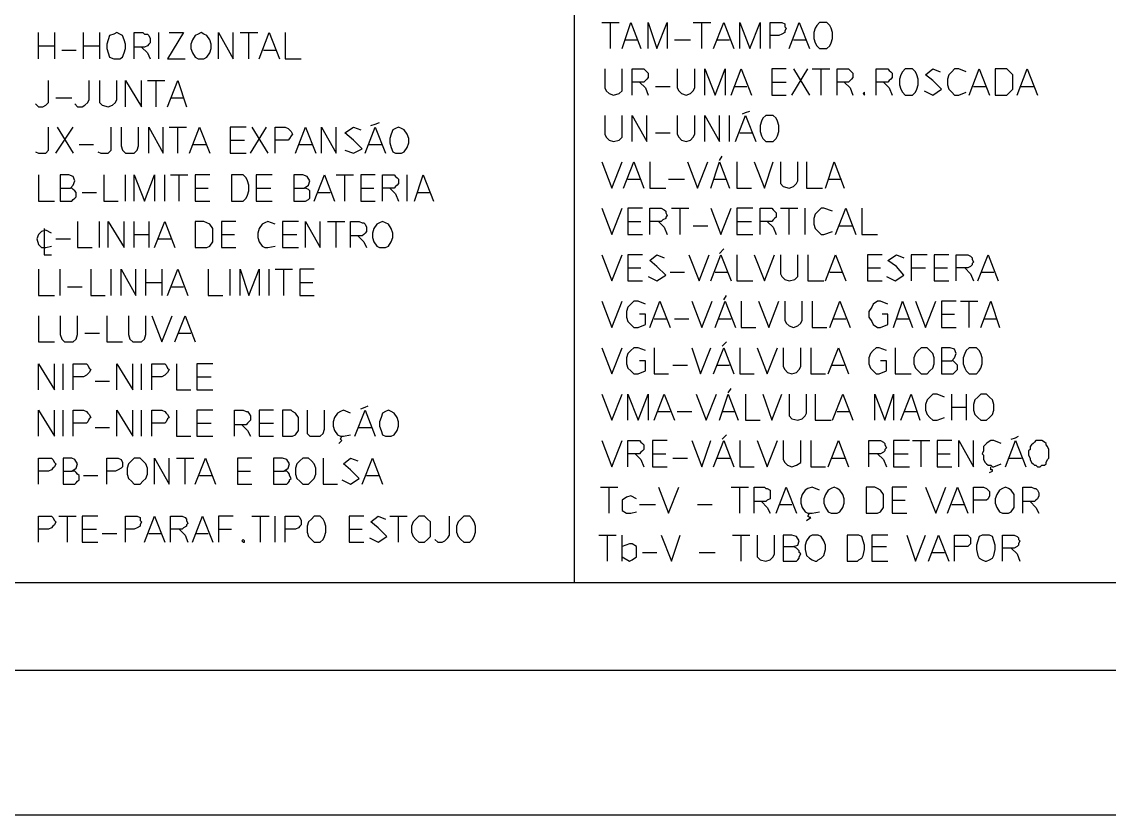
# Paper-space layout 'FOLHA 2' of a CAD drawing. Extents: x 518 to 1126, y -1 to 420.
# Drawn here: x 582.5 to 657.4, y -1.3 to 53.3 of the extents above; entities that cross this region are included whole.
import ezdxf

# ---------------------------------------------------------------- set-up
doc = ezdxf.new("R2010")
doc.units = 0
doc.header["$MEASUREMENT"] = 0
doc.layers.add('GT_1', color=7, linetype='Continuous')

psp = doc.layouts.new('FOLHA 2')

# ---------------------------------------------------------------- linework, layer by layer
at = {"linetype": 'Continuous'}
psp.add_line((1110.44, -1.311), (519.72, -1.311), dxfattribs=at)
at = {"layer": 'GT_1', "flags": 128}
for points in [[(542.59, 8.689), (1101.39, 8.689), (1101.39, 408.489)], [(620.59, 99.689), (620.59, 14.689)], [(622.49, 53.289), (623.69, 53.289)], [(623.09, 51.489), (623.09, 53.289)], [(623.89, 51.489), (624.49, 53.289), (625.19, 51.489)], [(625.69, 51.489), (625.69, 53.289), (626.29, 51.489), (626.99, 53.289), (626.99, 51.489)], [(628.79, 53.289), (629.99, 53.289)], [(629.39, 51.489), (629.39, 53.289)], [(630.19, 51.489), (630.89, 53.289), (631.59, 51.489)], [(631.99, 51.489), (631.99, 53.289), (632.69, 51.489), (633.39, 53.289), (633.39, 51.489)], [(634.09, 51.489), (634.09, 53.289), (634.69, 53.289), (634.79, 53.289), (634.89, 53.289), (635.09, 53.189), (635.09, 52.989), (635.19, 52.889), (635.09, 52.689), (635.09, 52.589), (634.89, 52.489), (634.69, 52.389), (634.09, 52.389)], [(635.39, 51.489), (636.09, 53.289), (636.79, 51.489)], [(637.89, 51.489), (637.99, 51.489), (638.19, 51.689), (638.29, 51.889), (638.39, 52.189), (638.39, 52.589), (638.29, 52.889), (638.19, 53.089), (637.99, 53.289), (637.79, 53.289), (637.49, 53.289), (637.29, 53.089), (637.19, 52.889), (637.09, 52.589), (637.09, 52.189), (637.19, 51.889), (637.29, 51.689), (637.49, 51.489), (637.79, 51.489), (637.89, 51.489)], [(583.69, 50.789), (583.69, 52.589)], [(584.79, 52.589), (584.79, 50.789)], [(586.79, 50.789), (586.79, 52.589)], [(587.89, 52.589), (587.89, 50.789)], [(589.19, 50.789), (589.29, 50.789), (589.49, 50.889), (589.59, 51.189), (589.69, 51.489), (589.69, 51.789), (589.59, 52.089), (589.49, 52.389), (589.29, 52.489), (589.09, 52.589), (588.89, 52.489), (588.59, 52.389), (588.49, 52.089), (588.39, 51.789), (588.39, 51.489), (588.49, 51.189), (588.59, 50.889), (588.89, 50.789), (589.09, 50.789), (589.19, 50.789)], [(590.29, 50.789), (590.29, 52.589), (590.89, 52.589), (590.99, 52.489), (591.19, 52.489), (591.29, 52.389), (591.39, 52.189), (591.39, 52.089), (591.39, 51.889), (591.29, 51.789), (591.19, 51.689), (590.99, 51.589), (590.89, 51.589), (590.29, 51.589)], [(591.99, 50.789), (591.99, 52.589)], [(592.69, 52.589), (593.69, 52.589), (592.59, 50.789), (593.79, 50.789)], [(594.99, 50.789), (595.09, 50.789), (595.29, 50.889), (595.49, 51.189), (595.59, 51.489), (595.59, 51.789), (595.49, 52.089), (595.29, 52.389), (595.09, 52.489), (594.89, 52.589), (594.69, 52.489), (594.49, 52.389), (594.29, 52.089), (594.19, 51.789), (594.19, 51.489), (594.29, 51.189), (594.49, 50.889), (594.69, 50.789), (594.89, 50.789), (594.99, 50.789)], [(596.09, 50.789), (596.09, 52.589), (597.09, 50.789), (597.09, 52.589)], [(597.59, 52.589), (598.79, 52.589)], [(598.19, 50.789), (598.19, 52.589)], [(598.89, 50.789), (599.59, 52.589), (600.29, 50.789)], [(600.69, 52.589), (600.69, 50.789), (601.79, 50.789)], [(583.69, 51.689), (584.79, 51.689)], [(586.79, 51.689), (587.89, 51.689)], [(624.09, 52.089), (624.99, 52.089)], [(627.49, 52.089), (628.59, 52.089)], [(630.39, 52.089), (631.29, 52.089)], [(635.69, 52.089), (636.59, 52.089)], [(585.29, 51.389), (586.29, 51.389)], [(590.79, 51.589), (591.19, 51.189), (591.39, 50.789)], [(599.19, 51.389), (600.09, 51.389)], [(622.69, 50.089), (622.69, 48.789), (622.79, 48.589), (622.99, 48.389), (623.29, 48.289), (623.69, 48.389), (623.89, 48.589), (623.89, 48.789), (623.89, 50.089)], [(624.59, 48.289), (624.59, 50.089), (625.19, 50.089), (625.29, 50.089), (625.39, 50.089), (625.49, 49.989), (625.59, 49.889), (625.69, 49.789), (625.69, 49.589), (625.69, 49.489), (625.59, 49.389), (625.49, 49.289), (625.39, 49.189), (625.19, 49.189), (624.59, 49.189)], [(627.69, 50.089), (627.69, 48.789), (627.79, 48.589), (627.99, 48.389), (628.29, 48.289), (628.59, 48.389), (628.79, 48.589), (628.89, 48.789), (628.89, 50.089)], [(629.59, 48.289), (629.59, 50.089), (630.29, 48.289), (630.99, 50.089), (630.99, 48.289)], [(631.39, 48.289), (632.09, 50.089), (632.79, 48.289)], [(635.19, 50.089), (634.19, 50.089), (634.19, 48.289), (635.19, 48.289)], [(635.59, 48.289), (636.69, 50.089)], [(635.69, 50.089), (636.79, 48.289)], [(636.99, 50.089), (638.19, 50.089)], [(637.59, 48.289), (637.59, 50.089)], [(638.69, 48.289), (638.69, 50.089), (639.29, 50.089), (639.49, 50.089), (639.59, 49.989), (639.69, 49.889), (639.79, 49.789), (639.79, 49.589), (639.79, 49.489), (639.69, 49.389), (639.59, 49.289), (639.49, 49.189), (639.29, 49.189), (638.69, 49.189)], [(641.39, 48.289), (641.39, 50.089), (641.99, 50.089), (642.09, 50.089), (642.19, 50.089), (642.29, 49.989), (642.39, 49.889), (642.49, 49.789), (642.49, 49.589), (642.49, 49.489), (642.39, 49.389), (642.29, 49.289), (642.19, 49.189), (641.99, 49.189), (641.39, 49.189)], [(643.69, 48.289), (643.89, 48.289), (644.09, 48.489), (644.19, 48.689), (644.29, 48.989), (644.29, 49.389), (644.19, 49.689), (644.09, 49.889), (643.89, 50.089), (643.59, 50.089), (643.39, 50.089), (643.19, 49.889), (643.09, 49.689), (642.99, 49.389), (642.99, 48.989), (643.09, 48.689), (643.19, 48.489), (643.39, 48.289), (643.59, 48.289), (643.69, 48.289)], [(644.69, 48.589), (645.29, 48.289), (645.89, 48.689), (645.29, 49.289), (644.79, 49.689), (645.29, 50.089), (645.79, 49.889)], [(647.59, 49.889), (647.09, 50.089), (646.79, 50.089), (646.59, 49.889), (646.39, 49.689), (646.29, 49.389), (646.29, 48.989), (646.39, 48.689), (646.59, 48.489), (646.79, 48.289), (647.09, 48.289), (647.59, 48.489)], [(647.79, 48.289), (648.49, 50.089), (649.19, 48.289)], [(650.29, 48.289), (650.39, 48.289), (650.59, 48.489), (650.79, 48.689), (650.79, 48.989), (650.79, 49.389), (650.79, 49.689), (650.59, 49.889), (650.39, 50.089), (650.19, 50.089), (649.59, 50.089), (649.59, 48.289), (650.19, 48.289), (650.29, 48.289)], [(651.09, 48.289), (651.79, 50.089), (652.49, 48.289)], [(583.49, 47.689), (583.69, 47.489), (583.99, 47.489), (584.19, 47.589), (584.39, 47.789), (584.39, 47.989), (584.39, 49.289)], [(586.19, 47.689), (586.39, 47.489), (586.69, 47.489), (586.89, 47.589), (587.09, 47.789), (587.19, 47.989), (587.19, 49.289)], [(587.89, 49.289), (587.89, 47.989), (587.89, 47.789), (588.09, 47.589), (588.49, 47.489), (588.79, 47.589), (588.99, 47.789), (589.09, 47.989), (589.09, 49.289)], [(589.69, 47.489), (589.69, 49.289), (590.79, 47.489), (590.79, 49.289)], [(591.19, 49.289), (592.39, 49.289)], [(591.79, 47.489), (591.79, 49.289)], [(592.59, 47.489), (593.29, 49.289), (593.89, 47.489)], [(625.09, 49.189), (625.49, 48.789), (625.69, 48.289)], [(626.19, 48.889), (627.19, 48.889)], [(631.59, 48.889), (632.49, 48.889)], [(634.19, 49.189), (635.19, 49.189)], [(639.19, 49.189), (639.59, 48.789), (639.79, 48.289)], [(641.89, 49.189), (642.29, 48.789), (642.49, 48.289)], [(648.09, 48.889), (648.99, 48.889)], [(651.29, 48.889), (652.29, 48.889)], [(584.89, 48.089), (585.99, 48.089)], [(592.79, 48.089), (593.69, 48.089)], [(640.59, 48.289), (640.59, 48.389), (640.59, 48.489), (640.49, 48.389), (640.59, 48.289)], [(632.19, 46.989), (632.39, 47.089), (632.69, 47.189)], [(622.69, 46.889), (622.69, 45.589), (622.79, 45.389), (622.99, 45.189), (623.29, 45.089), (623.69, 45.189), (623.89, 45.389), (623.89, 45.589), (623.89, 46.889)], [(624.59, 45.089), (624.59, 46.889), (625.59, 45.089), (625.59, 46.889)], [(627.69, 46.889), (627.69, 45.589), (627.79, 45.389), (627.99, 45.189), (628.29, 45.089), (628.59, 45.189), (628.79, 45.389), (628.89, 45.589), (628.89, 46.889)], [(629.59, 45.089), (629.59, 46.889), (630.59, 45.089), (630.59, 46.889)], [(631.29, 45.089), (631.29, 46.889)], [(631.69, 45.089), (632.39, 46.889), (633.09, 45.089)], [(634.09, 45.089), (634.29, 45.089), (634.49, 45.289), (634.59, 45.489), (634.69, 45.789), (634.69, 46.189), (634.59, 46.489), (634.49, 46.689), (634.29, 46.889), (633.99, 46.889), (633.79, 46.889), (633.59, 46.689), (633.49, 46.489), (633.39, 46.189), (633.39, 45.789), (633.49, 45.489), (633.59, 45.289), (633.79, 45.089), (633.99, 45.089), (634.09, 45.089)], [(583.49, 44.389), (583.69, 44.289), (583.99, 44.289), (584.19, 44.289), (584.39, 44.489), (584.39, 44.789), (584.39, 46.089)], [(584.89, 44.289), (586.09, 46.089)], [(584.99, 46.089), (586.09, 44.289)], [(587.79, 44.389), (587.99, 44.289), (588.19, 44.289), (588.49, 44.289), (588.69, 44.489), (588.69, 44.789), (588.69, 46.089)], [(589.39, 46.089), (589.39, 44.789), (589.49, 44.489), (589.69, 44.289), (589.99, 44.289), (590.29, 44.289), (590.49, 44.489), (590.59, 44.789), (590.59, 46.089)], [(591.29, 44.289), (591.29, 46.089), (592.29, 44.289), (592.29, 46.089)], [(592.69, 46.089), (593.89, 46.089)], [(593.29, 44.289), (593.29, 46.089)], [(594.09, 44.289), (594.79, 46.089), (595.49, 44.289)], [(597.99, 46.089), (596.89, 46.089), (596.89, 44.289), (597.99, 44.289)], [(598.29, 44.289), (599.39, 46.089)], [(598.39, 46.089), (599.49, 44.289)], [(599.99, 44.289), (599.99, 46.089), (600.69, 46.089), (600.89, 45.989), (600.99, 45.889), (601.09, 45.789), (601.19, 45.589), (601.09, 45.489), (600.99, 45.289), (600.89, 45.189), (600.69, 45.189), (599.99, 45.189)], [(601.39, 44.289), (602.09, 46.089), (602.79, 44.289)], [(603.19, 44.289), (603.19, 46.089), (604.19, 44.289), (604.19, 46.089)], [(604.79, 44.489), (605.39, 44.289), (605.99, 44.589), (605.39, 45.189), (604.79, 45.689), (605.39, 46.089), (605.89, 45.889)], [(606.19, 44.289), (606.89, 46.089), (607.59, 44.289)], [(606.59, 46.189), (606.89, 46.289), (607.19, 46.389)], [(608.59, 44.289), (608.69, 44.289), (608.89, 44.389), (609.09, 44.689), (609.19, 44.989), (609.19, 45.289), (609.09, 45.589), (608.89, 45.889), (608.69, 45.989), (608.49, 46.089), (608.29, 45.989), (608.09, 45.889), (607.99, 45.589), (607.89, 45.289), (607.89, 44.989), (607.99, 44.689), (608.09, 44.389), (608.29, 44.289), (608.49, 44.289), (608.59, 44.289)], [(626.19, 45.689), (627.19, 45.689)], [(631.99, 45.689), (632.89, 45.689)], [(596.89, 45.189), (597.89, 45.189)], [(586.49, 44.889), (587.49, 44.889)], [(594.29, 44.889), (595.29, 44.889)], [(601.59, 44.889), (602.59, 44.889)], [(606.39, 44.889), (607.39, 44.889)], [(622.49, 43.689), (623.19, 41.889), (623.89, 43.689)], [(623.99, 41.889), (624.69, 43.689), (625.39, 41.889)], [(625.79, 43.689), (625.79, 41.889), (626.89, 41.889)], [(628.39, 43.689), (629.09, 41.889), (629.79, 43.689)], [(629.99, 41.889), (630.59, 43.689), (631.29, 41.889)], [(630.59, 43.789), (630.79, 44.089)], [(631.79, 43.689), (631.79, 41.889), (632.79, 41.889)], [(632.99, 43.689), (633.69, 41.889), (634.29, 43.689)], [(634.79, 43.689), (634.79, 42.389), (634.79, 42.189), (634.99, 41.989), (635.39, 41.889), (635.69, 41.989), (635.89, 42.189), (635.99, 42.389), (635.99, 43.689)], [(636.59, 43.689), (636.59, 41.889), (637.69, 41.889)], [(637.89, 41.889), (638.49, 43.689), (639.19, 41.889)], [(583.69, 42.789), (583.69, 40.989), (584.79, 40.989)], [(585.19, 41.889), (585.89, 41.889), (586.09, 42.089), (586.19, 42.389), (586.09, 42.689), (585.79, 42.789), (585.19, 42.789), (585.19, 40.989), (585.89, 40.989), (585.99, 40.989), (586.09, 41.089), (586.19, 41.189), (586.29, 41.289), (586.29, 41.389), (586.29, 41.589), (586.19, 41.689), (586.09, 41.789), (585.99, 41.889), (585.89, 41.889)], [(588.19, 42.789), (588.19, 40.989), (589.19, 40.989)], [(589.69, 40.989), (589.69, 42.789)], [(590.29, 40.989), (590.29, 42.789), (590.99, 40.989), (591.69, 42.789), (591.69, 40.989)], [(592.39, 40.989), (592.39, 42.789)], [(592.79, 42.789), (593.99, 42.789)], [(593.39, 40.989), (593.39, 42.789)], [(595.49, 42.789), (594.49, 42.789), (594.49, 40.989), (595.49, 40.989)], [(597.69, 40.989), (597.79, 40.989), (597.99, 41.189), (598.09, 41.389), (598.19, 41.689), (598.19, 42.089), (598.09, 42.389), (597.99, 42.589), (597.79, 42.789), (597.59, 42.789), (596.99, 42.789), (596.99, 40.989), (597.59, 40.989), (597.69, 40.989)], [(599.79, 42.789), (598.69, 42.789), (598.69, 40.989), (599.79, 40.989)], [(601.29, 41.889), (601.99, 41.889), (602.29, 42.089), (602.39, 42.389), (602.19, 42.689), (601.89, 42.789), (601.29, 42.789), (601.29, 40.989), (601.99, 40.989), (602.09, 40.989), (602.29, 41.089), (602.39, 41.189), (602.39, 41.289), (602.39, 41.389), (602.39, 41.589), (602.39, 41.689), (602.29, 41.789), (602.09, 41.889), (601.99, 41.889)], [(602.69, 40.989), (603.39, 42.789), (604.09, 40.989)], [(604.19, 42.789), (605.39, 42.789)], [(604.79, 40.989), (604.79, 42.789)], [(606.89, 42.789), (605.89, 42.789), (605.89, 40.989), (606.89, 40.989)], [(607.39, 40.989), (607.39, 42.789), (607.99, 42.789), (608.09, 42.789), (608.19, 42.789), (608.29, 42.689), (608.39, 42.589), (608.49, 42.489), (608.49, 42.289), (608.49, 42.189), (608.39, 42.089), (608.29, 41.989), (608.19, 41.889), (607.99, 41.889), (607.39, 41.889)], [(609.09, 40.989), (609.09, 42.789)], [(609.59, 40.989), (610.19, 42.789), (610.89, 40.989)], [(624.29, 42.489), (625.19, 42.489)], [(627.09, 42.489), (628.19, 42.489)], [(630.19, 42.489), (631.09, 42.489)], [(638.09, 42.489), (638.99, 42.489)], [(586.69, 41.589), (587.69, 41.589)], [(594.49, 41.889), (595.39, 41.889)], [(598.69, 41.889), (599.69, 41.889)], [(602.89, 41.589), (603.79, 41.589)], [(605.89, 41.889), (606.79, 41.889)], [(607.89, 41.889), (608.29, 41.489), (608.49, 40.989)], [(609.79, 41.589), (610.69, 41.589)], [(622.49, 40.489), (623.19, 38.689), (623.89, 40.489)], [(625.29, 40.489), (624.29, 40.489), (624.29, 38.689), (625.29, 38.689)], [(625.79, 38.689), (625.79, 40.489), (626.49, 40.489), (626.59, 40.489), (626.79, 40.389), (626.89, 40.289), (626.89, 40.189), (626.99, 39.989), (626.89, 39.889), (626.89, 39.789), (626.69, 39.689), (626.59, 39.589), (626.49, 39.589), (625.79, 39.589)], [(627.29, 40.489), (628.49, 40.489)], [(627.89, 38.689), (627.89, 40.489)], [(629.99, 40.489), (630.69, 38.689), (631.39, 40.489)], [(632.89, 40.489), (631.79, 40.489), (631.79, 38.689), (632.89, 38.689)], [(633.39, 38.689), (633.39, 40.489), (633.99, 40.489), (634.19, 40.489), (634.29, 40.389), (634.39, 40.289), (634.49, 40.189), (634.49, 39.989), (634.49, 39.889), (634.39, 39.789), (634.29, 39.689), (634.19, 39.589), (633.99, 39.589), (633.39, 39.589)], [(634.79, 40.489), (635.99, 40.489)], [(635.39, 38.689), (635.39, 40.489)], [(636.49, 38.689), (636.49, 40.489)], [(638.39, 40.289), (637.79, 40.489), (637.59, 40.489), (637.39, 40.289), (637.19, 40.089), (637.09, 39.789), (637.09, 39.389), (637.19, 39.089), (637.39, 38.889), (637.59, 38.689), (637.79, 38.689), (638.39, 38.889)], [(638.59, 38.689), (639.29, 40.489), (639.99, 38.689)], [(640.39, 40.489), (640.39, 38.689), (641.49, 38.689)], [(584.59, 38.789), (584.19, 38.989), (583.89, 38.889), (583.69, 38.689), (583.59, 38.389), (583.69, 37.989), (583.89, 37.789), (584.19, 37.789), (584.59, 37.889)], [(584.09, 39.089), (584.09, 37.289), (584.59, 37.289)], [(586.39, 39.589), (586.39, 37.789), (587.39, 37.789)], [(587.89, 37.789), (587.89, 39.589)], [(588.49, 37.789), (588.49, 39.589), (589.59, 37.789), (589.59, 39.589)], [(590.29, 37.789), (590.29, 39.589)], [(591.29, 39.589), (591.29, 37.789)], [(591.69, 37.789), (592.39, 39.589), (593.09, 37.789)], [(595.19, 37.789), (595.29, 37.789), (595.49, 37.889), (595.69, 38.189), (595.69, 38.489), (595.69, 38.789), (595.69, 39.089), (595.49, 39.389), (595.29, 39.489), (595.09, 39.589), (594.49, 39.589), (594.49, 37.789), (595.09, 37.789), (595.19, 37.789)], [(597.29, 39.589), (596.29, 39.589), (596.29, 37.789), (597.29, 37.789)], [(599.99, 39.389), (599.49, 39.589), (599.29, 39.489), (599.09, 39.389), (598.89, 39.089), (598.79, 38.789), (598.79, 38.489), (598.89, 38.189), (599.09, 37.889), (599.29, 37.789), (599.49, 37.789), (599.99, 37.889)], [(601.59, 39.589), (600.49, 39.589), (600.49, 37.789), (601.59, 37.789)], [(602.09, 37.789), (602.09, 39.589), (603.09, 37.789), (603.09, 39.589)], [(603.59, 39.589), (604.79, 39.589)], [(604.19, 37.789), (604.19, 39.589)], [(605.19, 37.789), (605.19, 39.589), (605.79, 39.589), (605.99, 39.489), (606.09, 39.489), (606.19, 39.389), (606.29, 39.189), (606.29, 39.089), (606.29, 38.889), (606.19, 38.789), (606.09, 38.689), (605.99, 38.589), (605.79, 38.589), (605.19, 38.589)], [(607.49, 37.789), (607.59, 37.789), (607.79, 37.889), (607.99, 38.189), (608.09, 38.489), (608.09, 38.789), (607.99, 39.089), (607.79, 39.389), (607.59, 39.489), (607.39, 39.589), (607.19, 39.489), (606.99, 39.389), (606.79, 39.089), (606.69, 38.789), (606.69, 38.489), (606.79, 38.189), (606.99, 37.889), (607.19, 37.789), (607.39, 37.789), (607.49, 37.789)], [(624.29, 39.589), (625.19, 39.589)], [(626.39, 39.589), (626.79, 39.189), (626.99, 38.689)], [(628.79, 39.289), (629.79, 39.289)], [(631.79, 39.589), (632.79, 39.589)], [(633.89, 39.589), (634.29, 39.189), (634.49, 38.689)], [(638.79, 39.289), (639.79, 39.289)], [(584.89, 38.389), (585.89, 38.389)], [(590.29, 38.689), (591.29, 38.689)], [(591.89, 38.389), (592.89, 38.389)], [(596.29, 38.689), (597.19, 38.689)], [(600.49, 38.689), (601.49, 38.689)], [(605.69, 38.589), (606.09, 38.189), (606.29, 37.789)], [(630.59, 37.389), (630.89, 37.689)], [(622.49, 37.289), (623.19, 35.489), (623.89, 37.289)], [(625.29, 37.289), (624.29, 37.289), (624.29, 35.489), (625.29, 35.489)], [(625.69, 35.789), (626.29, 35.489), (626.89, 35.889), (626.29, 36.489), (625.79, 36.889), (626.29, 37.289), (626.79, 37.089)], [(628.49, 37.289), (629.19, 35.489), (629.89, 37.289)], [(629.99, 35.489), (630.69, 37.289), (631.39, 35.489)], [(631.79, 37.289), (631.79, 35.489), (632.89, 35.489)], [(632.99, 37.289), (633.69, 35.489), (634.39, 37.289)], [(634.79, 37.289), (634.79, 35.989), (634.89, 35.789), (635.09, 35.589), (635.39, 35.489), (635.79, 35.589), (635.99, 35.789), (635.99, 35.989), (635.99, 37.289)], [(636.69, 37.289), (636.69, 35.489), (637.79, 35.489)], [(637.89, 35.489), (638.59, 37.289), (639.29, 35.489)], [(641.79, 37.289), (640.79, 37.289), (640.79, 35.489), (641.79, 35.489)], [(642.09, 35.789), (642.69, 35.489), (643.29, 35.889), (642.79, 36.489), (642.19, 36.889), (642.79, 37.289), (643.29, 37.089)], [(644.89, 37.289), (643.79, 37.289), (643.79, 35.489)], [(646.39, 37.289), (645.39, 37.289), (645.39, 35.489), (646.39, 35.489)], [(646.89, 35.489), (646.89, 37.289), (647.59, 37.289), (647.69, 37.289), (647.89, 37.189), (647.99, 37.089), (647.99, 36.989), (648.09, 36.789), (647.99, 36.689), (647.99, 36.589), (647.89, 36.489), (647.69, 36.389), (647.59, 36.389), (646.89, 36.389)], [(648.39, 35.489), (649.09, 37.289), (649.79, 35.489)], [(583.69, 36.289), (583.69, 34.489), (584.79, 34.489)], [(585.19, 34.489), (585.19, 36.289)], [(587.29, 36.289), (587.29, 34.489), (588.29, 34.489)], [(588.69, 34.489), (588.69, 36.289)], [(589.39, 34.489), (589.39, 36.289), (590.39, 34.489), (590.39, 36.289)], [(591.09, 34.489), (591.09, 36.289)], [(592.19, 36.289), (592.19, 34.489)], [(592.59, 34.489), (593.29, 36.289), (593.99, 34.489)], [(595.39, 36.289), (595.39, 34.489), (596.39, 34.489)], [(596.89, 34.489), (596.89, 36.289)], [(597.59, 34.489), (597.59, 36.289), (598.19, 34.489), (598.89, 36.289), (598.89, 34.489)], [(599.59, 34.489), (599.59, 36.289)], [(599.99, 36.289), (601.19, 36.289)], [(600.59, 34.489), (600.59, 36.289)], [(602.69, 36.289), (601.69, 36.289), (601.69, 34.489), (602.69, 34.489)], [(624.29, 36.389), (625.19, 36.389)], [(627.19, 36.089), (628.19, 36.089)], [(630.29, 36.089), (631.19, 36.089)], [(638.19, 36.089), (639.09, 36.089)], [(640.79, 36.389), (641.69, 36.389)], [(643.79, 36.389), (644.79, 36.389)], [(645.39, 36.389), (646.29, 36.389)], [(647.49, 36.389), (647.89, 35.989), (648.09, 35.489)], [(648.59, 36.089), (649.49, 36.089)], [(591.09, 35.389), (592.19, 35.389)], [(601.69, 35.389), (602.59, 35.389)], [(585.69, 35.089), (586.69, 35.089)], [(592.79, 35.089), (593.69, 35.089)], [(630.89, 34.189), (631.09, 34.489)], [(622.49, 34.089), (623.19, 32.289), (623.89, 34.089)], [(625.49, 33.889), (624.99, 34.089), (624.69, 34.089), (624.49, 33.889), (624.29, 33.689), (624.19, 33.389), (624.19, 32.989), (624.29, 32.689), (624.49, 32.489), (624.69, 32.289), (624.99, 32.289), (625.49, 32.489), (625.49, 33.189), (625.09, 33.189)], [(625.79, 32.289), (626.49, 34.089), (627.19, 32.289)], [(628.69, 34.089), (629.39, 32.289), (630.09, 34.089)], [(630.29, 32.289), (630.99, 34.089), (631.69, 32.289)], [(632.09, 34.089), (632.09, 32.289), (633.09, 32.289)], [(633.29, 34.089), (633.99, 32.289), (634.69, 34.089)], [(635.09, 34.089), (635.09, 32.789), (635.19, 32.589), (635.39, 32.389), (635.69, 32.289), (635.99, 32.389), (636.19, 32.589), (636.29, 32.789), (636.29, 34.089)], [(636.99, 34.089), (636.99, 32.289), (637.99, 32.289)], [(638.19, 32.289), (638.89, 34.089), (639.59, 32.289)], [(642.19, 33.889), (641.69, 34.089), (641.49, 34.089), (641.19, 33.889), (641.09, 33.689), (640.89, 33.389), (640.89, 32.989), (641.09, 32.689), (641.19, 32.489), (641.49, 32.289), (641.69, 32.289), (642.19, 32.489), (642.19, 33.189), (641.79, 33.189)], [(642.59, 32.289), (643.19, 34.089), (643.89, 32.289)], [(644.09, 34.089), (644.79, 32.289), (645.49, 34.089)], [(646.89, 34.089), (645.89, 34.089), (645.89, 32.289), (646.89, 32.289)], [(647.19, 34.089), (648.39, 34.089)], [(647.79, 32.289), (647.79, 34.089)], [(648.59, 32.289), (649.29, 34.089), (649.89, 32.289)], [(583.69, 33.089), (583.69, 31.289), (584.79, 31.289)], [(585.19, 33.089), (585.19, 31.789), (585.29, 31.489), (585.49, 31.289), (585.79, 31.289), (586.09, 31.289), (586.29, 31.489), (586.39, 31.789), (586.39, 33.089)], [(588.39, 33.089), (588.39, 31.289), (589.49, 31.289)], [(589.89, 33.089), (589.89, 31.789), (589.99, 31.489), (590.19, 31.289), (590.49, 31.289), (590.79, 31.289), (590.99, 31.489), (591.09, 31.789), (591.09, 33.089)], [(591.49, 33.089), (592.19, 31.289), (592.89, 33.089)], [(593.09, 31.289), (593.79, 33.089), (594.49, 31.289)], [(645.89, 33.189), (646.79, 33.189)], [(626.09, 32.889), (626.99, 32.889)], [(627.49, 32.889), (628.49, 32.889)], [(630.49, 32.889), (631.39, 32.889)], [(638.39, 32.889), (639.29, 32.889)], [(642.79, 32.889), (643.69, 32.889)], [(648.79, 32.889), (649.69, 32.889)], [(586.89, 31.889), (587.89, 31.889)], [(593.29, 31.889), (594.19, 31.889)], [(622.49, 30.889), (623.19, 29.089), (623.89, 30.889)], [(625.49, 30.689), (624.99, 30.889), (624.69, 30.889), (624.49, 30.689), (624.29, 30.489), (624.19, 30.189), (624.19, 29.789), (624.29, 29.489), (624.49, 29.289), (624.69, 29.089), (624.99, 29.089), (625.49, 29.289), (625.49, 29.989), (625.09, 29.989)], [(626.09, 30.889), (626.09, 29.089), (627.09, 29.089)], [(628.69, 30.889), (629.29, 29.089), (629.99, 30.889)], [(630.19, 29.089), (630.89, 30.889), (631.59, 29.089)], [(630.79, 30.989), (631.09, 31.289)], [(631.99, 30.889), (631.99, 29.089), (632.99, 29.089)], [(633.19, 30.889), (633.89, 29.089), (634.59, 30.889)], [(634.99, 30.889), (634.99, 29.589), (635.09, 29.389), (635.29, 29.189), (635.59, 29.089), (635.89, 29.189), (636.09, 29.389), (636.19, 29.589), (636.19, 30.889)], [(636.89, 30.889), (636.89, 29.089), (637.89, 29.089)], [(638.09, 29.089), (638.79, 30.889), (639.49, 29.089)], [(642.09, 30.689), (641.59, 30.889), (641.39, 30.889), (641.19, 30.689), (640.99, 30.489), (640.89, 30.189), (640.89, 29.789), (640.99, 29.489), (641.19, 29.289), (641.39, 29.089), (641.59, 29.089), (642.09, 29.289), (642.09, 29.989), (641.69, 29.989)], [(642.69, 30.889), (642.69, 29.089), (643.79, 29.089)], [(644.79, 29.089), (644.89, 29.089), (645.09, 29.289), (645.29, 29.489), (645.39, 29.789), (645.39, 30.189), (645.29, 30.489), (645.09, 30.689), (644.89, 30.889), (644.69, 30.889), (644.49, 30.889), (644.29, 30.689), (644.09, 30.489), (643.99, 30.189), (643.99, 29.789), (644.09, 29.489), (644.29, 29.289), (644.49, 29.089), (644.69, 29.089), (644.79, 29.089)], [(645.89, 29.989), (646.59, 29.989), (646.79, 30.189), (646.89, 30.489), (646.79, 30.789), (646.49, 30.889), (645.89, 30.889), (645.89, 29.089), (646.59, 29.089), (646.69, 29.089), (646.79, 29.189), (646.89, 29.289), (646.99, 29.389), (646.99, 29.489), (646.99, 29.689), (646.89, 29.789), (646.79, 29.889), (646.69, 29.989), (646.59, 29.989)], [(648.09, 29.089), (648.29, 29.089), (648.49, 29.289), (648.59, 29.489), (648.69, 29.789), (648.69, 30.189), (648.59, 30.489), (648.49, 30.689), (648.29, 30.889), (647.99, 30.889), (647.79, 30.889), (647.59, 30.689), (647.49, 30.489), (647.39, 30.189), (647.39, 29.789), (647.49, 29.489), (647.59, 29.289), (647.79, 29.089), (647.99, 29.089), (648.09, 29.089)], [(583.69, 27.989), (583.69, 29.789), (584.79, 27.989), (584.79, 29.789)], [(585.39, 27.989), (585.39, 29.789)], [(586.09, 27.989), (586.09, 29.789), (586.79, 29.789), (586.99, 29.789), (587.09, 29.689), (587.19, 29.489), (587.29, 29.389), (587.19, 29.189), (587.09, 29.089), (586.99, 28.989), (586.79, 28.889), (586.09, 28.889)], [(589.09, 27.989), (589.09, 29.789), (590.19, 27.989), (590.19, 29.789)], [(590.79, 27.989), (590.79, 29.789)], [(591.49, 27.989), (591.49, 29.789), (592.19, 29.789), (592.39, 29.789), (592.49, 29.689), (592.59, 29.489), (592.69, 29.389), (592.59, 29.189), (592.49, 29.089), (592.39, 28.989), (592.19, 28.889), (591.49, 28.889)], [(593.19, 29.789), (593.19, 27.989), (594.19, 27.989)], [(595.69, 29.789), (594.59, 29.789), (594.59, 27.989), (595.69, 27.989)], [(627.39, 29.689), (628.39, 29.689)], [(630.39, 29.689), (631.29, 29.689)], [(638.29, 29.689), (639.19, 29.689)], [(587.59, 28.589), (588.59, 28.589)], [(594.59, 28.889), (595.59, 28.889)], [(631.19, 27.789), (631.39, 28.089)], [(622.49, 27.689), (623.19, 25.889), (623.89, 27.689)], [(624.29, 25.889), (624.29, 27.689), (624.99, 25.889), (625.69, 27.689), (625.69, 25.889)], [(626.09, 25.889), (626.79, 27.689), (627.49, 25.889)], [(628.99, 27.689), (629.69, 25.889), (630.39, 27.689)], [(630.59, 25.889), (631.19, 27.689), (631.89, 25.889)], [(632.39, 27.689), (632.39, 25.889), (633.39, 25.889)], [(633.59, 27.689), (634.19, 25.889), (634.89, 27.689)], [(635.39, 27.689), (635.39, 26.389), (635.39, 26.189), (635.59, 25.989), (635.99, 25.889), (636.29, 25.989), (636.49, 26.189), (636.59, 26.389), (636.59, 27.689)], [(637.19, 27.689), (637.19, 25.889), (638.29, 25.889)], [(638.39, 25.889), (639.09, 27.689), (639.79, 25.889)], [(641.29, 25.889), (641.29, 27.689), (641.99, 25.889), (642.59, 27.689), (642.59, 25.889)], [(643.09, 25.889), (643.79, 27.689), (644.39, 25.889)], [(646.09, 27.489), (645.59, 27.689), (645.29, 27.689), (645.09, 27.489), (644.89, 27.289), (644.79, 26.989), (644.79, 26.589), (644.89, 26.289), (645.09, 26.089), (645.29, 25.889), (645.59, 25.889), (646.09, 26.089)], [(646.59, 25.889), (646.59, 27.689)], [(647.59, 27.689), (647.59, 25.889)], [(648.89, 25.889), (648.99, 25.889), (649.19, 26.089), (649.39, 26.289), (649.49, 26.589), (649.49, 26.989), (649.39, 27.289), (649.19, 27.489), (648.99, 27.689), (648.79, 27.689), (648.59, 27.689), (648.39, 27.489), (648.19, 27.289), (648.09, 26.989), (648.09, 26.589), (648.19, 26.289), (648.39, 26.089), (648.59, 25.889), (648.79, 25.889), (648.89, 25.889)], [(583.69, 24.789), (583.69, 26.589), (584.79, 24.789), (584.79, 26.589)], [(585.39, 24.789), (585.39, 26.589)], [(586.09, 24.789), (586.09, 26.589), (586.79, 26.589), (586.99, 26.489), (587.09, 26.389), (587.19, 26.289), (587.29, 26.089), (587.19, 25.989), (587.09, 25.789), (586.99, 25.689), (586.79, 25.689), (586.09, 25.689)], [(589.09, 24.789), (589.09, 26.589), (590.19, 24.789), (590.19, 26.589)], [(590.79, 24.789), (590.79, 26.589)], [(591.49, 24.789), (591.49, 26.589), (592.19, 26.589), (592.39, 26.489), (592.49, 26.389), (592.59, 26.289), (592.69, 26.089), (592.59, 25.989), (592.49, 25.789), (592.39, 25.689), (592.19, 25.689), (591.49, 25.689)], [(593.19, 26.589), (593.19, 24.789), (594.19, 24.789)], [(595.69, 26.589), (594.59, 26.589), (594.59, 24.789), (595.69, 24.789)], [(597.19, 24.789), (597.19, 26.589), (597.79, 26.589), (597.99, 26.489), (598.09, 26.489), (598.19, 26.389), (598.29, 26.189), (598.29, 26.089), (598.29, 25.889), (598.19, 25.789), (598.09, 25.689), (597.99, 25.589), (597.79, 25.589), (597.19, 25.589)], [(599.89, 26.589), (598.89, 26.589), (598.89, 24.789), (599.89, 24.789)], [(601.19, 24.789), (601.39, 24.889), (601.59, 25.189), (601.59, 25.489), (601.59, 25.789), (601.59, 26.089), (601.39, 26.389), (601.19, 26.489), (601.09, 26.589), (600.49, 26.589), (600.49, 24.789), (601.09, 24.789), (601.19, 24.789)], [(602.19, 26.589), (602.19, 25.289), (602.19, 24.989), (602.39, 24.789), (602.79, 24.789), (603.09, 24.789), (603.29, 24.989), (603.39, 25.289), (603.39, 26.589)], [(605.19, 26.389), (604.69, 26.589), (604.49, 26.489), (604.29, 26.389), (604.09, 26.089), (603.99, 25.789), (603.99, 25.489), (604.09, 25.189), (604.29, 24.889), (604.49, 24.789), (604.69, 24.789), (605.19, 24.889)], [(605.49, 24.789), (606.19, 26.589), (606.89, 24.789)], [(605.89, 26.689), (606.19, 26.789), (606.39, 26.889)], [(607.89, 24.789), (607.99, 24.789), (608.19, 24.889), (608.39, 25.189), (608.49, 25.489), (608.49, 25.789), (608.39, 26.089), (608.19, 26.389), (607.99, 26.489), (607.79, 26.589), (607.59, 26.489), (607.39, 26.389), (607.29, 26.089), (607.19, 25.789), (607.19, 25.489), (607.29, 25.189), (607.39, 24.889), (607.59, 24.789), (607.79, 24.789), (607.89, 24.789)], [(626.29, 26.489), (627.19, 26.489)], [(627.69, 26.489), (628.69, 26.489)], [(630.79, 26.489), (631.69, 26.489)], [(638.69, 26.489), (639.59, 26.489)], [(643.29, 26.489), (644.19, 26.489)], [(646.59, 26.789), (647.59, 26.789)], [(594.59, 25.689), (595.59, 25.689)], [(597.69, 25.589), (598.09, 25.189), (598.29, 24.789)], [(598.89, 25.689), (599.89, 25.689)], [(587.59, 25.389), (588.59, 25.389)], [(604.39, 24.289), (604.59, 24.489), (604.49, 24.589), (604.59, 24.789)], [(605.69, 25.389), (606.69, 25.389)], [(630.79, 24.589), (631.09, 24.889)], [(650.69, 24.589), (650.99, 24.689), (651.19, 24.789)], [(622.49, 24.489), (623.19, 22.689), (623.89, 24.489)], [(624.29, 22.689), (624.29, 24.489), (624.89, 24.489), (625.09, 24.489), (625.19, 24.389), (625.29, 24.289), (625.39, 24.189), (625.39, 23.989), (625.39, 23.889), (625.29, 23.789), (625.19, 23.689), (625.09, 23.589), (624.89, 23.589), (624.29, 23.589)], [(626.99, 24.489), (625.99, 24.489), (625.99, 22.689), (626.99, 22.689)], [(628.69, 24.489), (629.39, 22.689), (629.99, 24.489)], [(630.19, 22.689), (630.89, 24.489), (631.59, 22.689)], [(631.99, 24.489), (631.99, 22.689), (632.99, 22.689)], [(633.19, 24.489), (633.89, 22.689), (634.59, 24.489)], [(634.99, 24.489), (634.99, 23.189), (635.09, 22.989), (635.29, 22.789), (635.59, 22.689), (635.89, 22.789), (636.19, 22.989), (636.19, 23.189), (636.19, 24.489)], [(636.89, 24.489), (636.89, 22.689), (637.89, 22.689)], [(638.09, 22.689), (638.79, 24.489), (639.49, 22.689)], [(640.89, 22.689), (640.89, 24.489), (641.59, 24.489), (641.69, 24.489), (641.89, 24.389), (641.99, 24.289), (641.99, 24.189), (642.09, 23.989), (641.99, 23.889), (641.99, 23.789), (641.89, 23.689), (641.69, 23.589), (641.59, 23.589), (640.89, 23.589)], [(643.69, 24.489), (642.59, 24.489), (642.59, 22.689), (643.69, 22.689)], [(643.89, 24.489), (645.09, 24.489)], [(644.49, 22.689), (644.49, 24.489)], [(646.59, 24.489), (645.59, 24.489), (645.59, 22.689), (646.59, 22.689)], [(647.09, 22.689), (647.09, 24.489), (648.09, 22.689), (648.09, 24.489)], [(649.99, 24.289), (649.49, 24.489), (649.39, 24.489), (649.29, 24.489), (649.09, 24.389), (648.99, 24.289), (648.89, 24.189), (648.79, 24.089), (648.79, 23.889), (648.79, 23.789), (648.69, 23.589), (648.79, 23.489), (648.79, 23.289), (648.79, 23.189), (648.89, 22.989), (648.99, 22.889), (649.09, 22.789), (649.29, 22.789), (649.39, 22.689), (649.49, 22.689), (649.99, 22.889)], [(650.29, 22.689), (650.99, 24.489), (651.69, 22.689)], [(652.59, 22.689), (652.69, 22.689), (652.79, 22.789), (652.99, 22.789), (653.09, 22.889), (653.09, 22.989), (653.19, 23.189), (653.29, 23.289), (653.29, 23.489), (653.29, 23.589), (653.29, 23.789), (653.29, 23.889), (653.19, 24.089), (653.09, 24.189), (653.09, 24.289), (652.99, 24.389), (652.79, 24.489), (652.69, 24.489), (652.59, 24.489), (652.49, 24.489), (652.39, 24.489), (652.29, 24.389), (652.19, 24.289), (652.09, 24.189), (651.99, 24.089), (651.99, 23.889), (651.89, 23.789), (651.89, 23.589), (651.89, 23.489), (651.99, 23.289), (651.99, 23.189), (652.09, 22.989), (652.19, 22.889), (652.29, 22.789), (652.39, 22.789), (652.49, 22.689), (652.59, 22.689)], [(583.69, 21.489), (583.69, 23.289), (584.39, 23.289), (584.59, 23.289), (584.69, 23.189), (584.79, 22.989), (584.89, 22.889), (584.79, 22.689), (584.69, 22.589), (584.59, 22.489), (584.39, 22.389), (583.69, 22.389)], [(585.39, 22.389), (585.99, 22.389), (586.29, 22.589), (586.39, 22.889), (586.19, 23.189), (585.99, 23.289), (585.39, 23.289), (585.39, 21.489), (585.99, 21.489), (586.09, 21.489), (586.19, 21.489), (586.29, 21.589), (586.39, 21.689), (586.49, 21.789), (586.49, 21.889), (586.49, 22.089), (586.39, 22.189), (586.29, 22.289), (586.19, 22.389), (585.99, 22.389)], [(588.39, 21.489), (588.39, 23.289), (588.99, 23.289), (589.09, 23.289), (589.19, 23.289), (589.39, 23.189), (589.49, 22.989), (589.49, 22.889), (589.49, 22.689), (589.39, 22.589), (589.19, 22.489), (588.99, 22.389), (588.39, 22.389)], [(590.59, 21.489), (590.69, 21.489), (590.89, 21.689), (591.09, 21.889), (591.19, 22.189), (591.19, 22.589), (591.09, 22.889), (590.89, 23.089), (590.69, 23.289), (590.49, 23.289), (590.29, 23.289), (590.09, 23.089), (589.89, 22.889), (589.79, 22.589), (589.79, 22.189), (589.89, 21.889), (590.09, 21.689), (590.29, 21.489), (590.49, 21.489), (590.59, 21.489)], [(591.69, 21.489), (591.69, 23.289), (592.69, 21.489), (592.69, 23.289)], [(593.19, 23.289), (594.39, 23.289)], [(593.79, 21.489), (593.79, 23.289)], [(594.49, 21.489), (595.19, 23.289), (595.89, 21.489)], [(598.39, 23.289), (597.39, 23.289), (597.39, 21.489), (598.39, 21.489)], [(599.89, 22.389), (600.59, 22.389), (600.89, 22.589), (600.99, 22.889), (600.79, 23.189), (600.49, 23.289), (599.89, 23.289), (599.89, 21.489), (600.59, 21.489), (600.79, 21.489), (600.89, 21.589), (600.99, 21.689), (600.99, 21.789), (601.09, 21.889), (600.99, 22.089), (600.99, 22.189), (600.89, 22.289), (600.79, 22.389), (600.59, 22.389)], [(602.19, 21.489), (602.29, 21.489), (602.49, 21.689), (602.69, 21.889), (602.79, 22.189), (602.79, 22.589), (602.69, 22.889), (602.49, 23.089), (602.29, 23.289), (602.09, 23.289), (601.89, 23.289), (601.69, 23.089), (601.49, 22.889), (601.39, 22.589), (601.39, 22.189), (601.49, 21.889), (601.69, 21.689), (601.89, 21.489), (602.09, 21.489), (602.19, 21.489)], [(603.29, 23.289), (603.29, 21.489), (604.29, 21.489)], [(604.59, 21.789), (605.19, 21.489), (605.79, 21.889), (605.19, 22.489), (604.69, 22.889), (605.19, 23.289), (605.69, 23.089)], [(605.99, 21.489), (606.69, 23.289), (607.39, 21.489)], [(624.79, 23.589), (625.19, 23.189), (625.39, 22.689)], [(625.99, 23.589), (626.89, 23.589)], [(627.39, 23.289), (628.39, 23.289)], [(630.39, 23.289), (631.39, 23.289)], [(638.29, 23.289), (639.29, 23.289)], [(641.49, 23.589), (641.89, 23.189), (642.09, 22.689)], [(642.59, 23.589), (643.59, 23.589)], [(645.59, 23.589), (646.49, 23.589)], [(650.49, 23.289), (651.39, 23.289)], [(649.19, 22.289), (649.39, 22.389), (649.39, 22.489), (649.29, 22.489), (649.29, 22.689)], [(586.79, 22.089), (587.79, 22.089)], [(594.79, 22.089), (595.69, 22.089)], [(597.39, 22.389), (598.29, 22.389)], [(606.29, 22.089), (607.19, 22.089)], [(622.39, 21.289), (623.59, 21.289)], [(622.99, 19.489), (622.99, 21.289)], [(626.39, 21.289), (627.09, 19.489), (627.79, 21.289)], [(631.39, 21.289), (632.59, 21.289)], [(631.99, 19.489), (631.99, 21.289)], [(632.99, 19.489), (632.99, 21.289), (633.69, 21.289), (633.79, 21.189), (633.89, 21.189), (634.09, 21.089), (634.09, 20.889), (634.09, 20.789), (634.09, 20.689), (634.09, 20.489), (633.89, 20.389), (633.79, 20.289), (633.69, 20.289), (632.99, 20.289)], [(634.49, 19.489), (635.19, 21.289), (635.89, 19.489)], [(637.49, 21.089), (636.99, 21.289), (636.69, 21.189), (636.49, 21.089), (636.29, 20.789), (636.19, 20.489), (636.19, 20.189), (636.29, 19.889), (636.49, 19.589), (636.69, 19.489), (636.99, 19.489), (637.49, 19.589)], [(638.59, 19.489), (638.69, 19.489), (638.89, 19.589), (639.09, 19.889), (639.19, 20.189), (639.19, 20.489), (639.09, 20.789), (638.89, 21.089), (638.69, 21.189), (638.49, 21.289), (638.29, 21.189), (638.09, 21.089), (637.89, 20.789), (637.79, 20.489), (637.79, 20.189), (637.89, 19.889), (638.09, 19.589), (638.29, 19.489), (638.49, 19.489), (638.59, 19.489)], [(641.39, 19.489), (641.49, 19.489), (641.69, 19.589), (641.89, 19.889), (641.89, 20.189), (641.89, 20.489), (641.89, 20.789), (641.69, 21.089), (641.49, 21.189), (641.29, 21.289), (640.69, 21.289), (640.69, 19.489), (641.29, 19.489), (641.39, 19.489)], [(643.49, 21.289), (642.49, 21.289), (642.49, 19.489), (643.49, 19.489)], [(644.79, 21.289), (645.49, 19.489), (646.19, 21.289)], [(646.29, 19.489), (646.99, 21.289), (647.69, 19.489)], [(648.09, 19.489), (648.09, 21.289), (648.79, 21.289), (648.99, 21.189), (649.09, 21.089), (649.19, 20.989), (649.19, 20.789), (649.19, 20.689), (649.09, 20.489), (648.99, 20.389), (648.79, 20.389), (648.09, 20.389)], [(650.39, 19.489), (650.49, 19.489), (650.69, 19.589), (650.89, 19.889), (650.89, 20.189), (650.89, 20.489), (650.89, 20.789), (650.69, 21.089), (650.49, 21.189), (650.29, 21.289), (650.09, 21.189), (649.89, 21.089), (649.69, 20.789), (649.59, 20.489), (649.59, 20.189), (649.69, 19.889), (649.89, 19.589), (650.09, 19.489), (650.29, 19.489), (650.39, 19.489)], [(651.49, 19.489), (651.49, 21.289), (652.09, 21.289), (652.29, 21.189), (652.39, 21.189), (652.49, 21.089), (652.59, 20.889), (652.59, 20.789), (652.59, 20.689), (652.49, 20.489), (652.39, 20.389), (652.29, 20.289), (652.09, 20.289), (651.49, 20.289)], [(624.89, 20.489), (624.49, 20.689), (624.19, 20.589), (623.89, 20.389), (623.89, 20.089), (623.89, 19.689), (624.19, 19.489), (624.49, 19.489), (624.89, 19.589)], [(633.49, 20.289), (633.89, 19.889), (634.09, 19.489)], [(642.49, 20.389), (643.39, 20.389)], [(651.99, 20.289), (652.39, 19.889), (652.59, 19.489)], [(625.09, 20.089), (626.19, 20.089)], [(629.09, 20.089), (630.09, 20.089)], [(634.69, 20.089), (635.59, 20.089)], [(636.59, 18.989), (636.89, 19.189), (636.79, 19.189), (636.69, 19.289), (636.79, 19.489)], [(646.59, 20.089), (647.49, 20.089)], [(583.69, 17.489), (583.69, 19.289), (584.39, 19.289), (584.59, 19.289), (584.69, 19.189), (584.79, 18.989), (584.89, 18.889), (584.79, 18.689), (584.69, 18.589), (584.59, 18.489), (584.39, 18.389), (583.69, 18.389)], [(585.09, 19.289), (586.29, 19.289)], [(585.69, 17.489), (585.69, 19.289)], [(587.79, 19.289), (586.69, 19.289), (586.69, 17.489), (587.79, 17.489)], [(589.69, 17.489), (589.69, 19.289), (590.29, 19.289), (590.39, 19.289), (590.49, 19.289), (590.69, 19.189), (590.69, 18.989), (590.79, 18.889), (590.69, 18.689), (590.69, 18.589), (590.49, 18.489), (590.29, 18.389), (589.69, 18.389)], [(590.99, 17.489), (591.69, 19.289), (592.39, 17.489)], [(592.79, 17.489), (592.79, 19.289), (593.49, 19.289), (593.59, 19.289), (593.79, 19.189), (593.89, 19.089), (593.89, 18.989), (593.99, 18.789), (593.89, 18.689), (593.89, 18.589), (593.69, 18.489), (593.59, 18.389), (593.49, 18.389), (592.79, 18.389)], [(594.29, 17.489), (594.99, 19.289), (595.69, 17.489)], [(597.09, 19.289), (596.09, 19.289), (596.09, 17.489)], [(598.39, 19.289), (599.59, 19.289)], [(598.99, 17.489), (598.99, 19.289)], [(599.99, 17.489), (599.99, 19.289)], [(600.69, 17.489), (600.69, 19.289), (601.39, 19.289), (601.59, 19.289), (601.69, 19.189), (601.79, 18.989), (601.79, 18.889), (601.79, 18.689), (601.69, 18.589), (601.59, 18.489), (601.39, 18.389), (600.69, 18.389)], [(602.99, 17.489), (603.09, 17.489), (603.29, 17.689), (603.39, 17.889), (603.49, 18.189), (603.49, 18.589), (603.39, 18.889), (603.29, 19.089), (603.09, 19.289), (602.89, 19.289), (602.69, 19.289), (602.49, 19.089), (602.29, 18.889), (602.19, 18.589), (602.19, 18.189), (602.29, 17.889), (602.49, 17.689), (602.69, 17.489), (602.89, 17.489), (602.99, 17.489)], [(606.09, 19.289), (605.09, 19.289), (605.09, 17.489), (606.09, 17.489)], [(606.49, 17.789), (607.09, 17.489), (607.69, 17.889), (607.09, 18.489), (606.59, 18.889), (607.09, 19.289), (607.59, 19.089)], [(607.89, 19.289), (609.09, 19.289)], [(608.49, 17.489), (608.49, 19.289)], [(610.19, 17.489), (610.29, 17.489), (610.49, 17.689), (610.69, 17.889), (610.69, 18.189), (610.69, 18.589), (610.69, 18.889), (610.49, 19.089), (610.29, 19.289), (610.09, 19.289), (609.89, 19.289), (609.69, 19.089), (609.49, 18.889), (609.39, 18.589), (609.39, 18.189), (609.49, 17.889), (609.69, 17.689), (609.89, 17.489), (610.09, 17.489), (610.19, 17.489)], [(610.99, 17.689), (611.19, 17.489), (611.49, 17.489), (611.69, 17.589), (611.89, 17.789), (611.99, 17.989), (611.99, 19.289)], [(613.29, 17.489), (613.39, 17.489), (613.59, 17.689), (613.69, 17.889), (613.79, 18.189), (613.79, 18.589), (613.69, 18.889), (613.59, 19.089), (613.39, 19.289), (613.19, 19.289), (612.99, 19.289), (612.79, 19.089), (612.59, 18.889), (612.49, 18.589), (612.49, 18.189), (612.59, 17.889), (612.79, 17.689), (612.99, 17.489), (613.19, 17.489), (613.29, 17.489)], [(586.69, 18.389), (587.69, 18.389)], [(588.09, 18.089), (589.09, 18.089)], [(591.29, 18.089), (592.19, 18.089)], [(593.39, 18.389), (593.79, 17.989), (593.99, 17.489)], [(594.49, 18.089), (595.39, 18.089)], [(596.09, 18.389), (596.99, 18.389)], [(605.09, 18.389), (605.99, 18.389)], [(622.29, 17.989), (623.49, 17.989)], [(622.89, 16.189), (622.89, 17.989)], [(623.89, 16.189), (623.89, 17.989)], [(626.59, 17.989), (627.29, 16.189), (627.89, 17.989)], [(631.49, 17.989), (632.69, 17.989)], [(632.09, 16.189), (632.09, 17.989)], [(633.19, 17.989), (633.19, 16.689), (633.19, 16.489), (633.39, 16.289), (633.79, 16.189), (634.09, 16.289), (634.29, 16.489), (634.39, 16.689), (634.39, 17.989)], [(634.99, 17.189), (635.69, 17.189), (635.99, 17.289), (636.09, 17.589), (635.89, 17.889), (635.59, 17.989), (634.99, 17.989), (634.99, 16.189), (635.69, 16.189), (635.89, 16.189), (635.99, 16.289), (636.09, 16.389), (636.09, 16.489), (636.19, 16.689), (636.09, 16.789), (636.09, 16.889), (635.99, 16.989), (635.89, 17.089), (635.69, 17.189)], [(637.29, 16.189), (637.39, 16.289), (637.59, 16.389), (637.79, 16.589), (637.89, 16.989), (637.89, 17.289), (637.79, 17.589), (637.59, 17.889), (637.39, 17.989), (637.19, 17.989), (636.99, 17.989), (636.79, 17.889), (636.59, 17.589), (636.49, 17.289), (636.49, 16.989), (636.59, 16.589), (636.79, 16.389), (636.99, 16.289), (637.19, 16.189), (637.29, 16.189)], [(640.09, 16.189), (640.19, 16.289), (640.39, 16.389), (640.49, 16.589), (640.59, 16.989), (640.59, 17.289), (640.49, 17.589), (640.39, 17.889), (640.19, 17.989), (639.99, 17.989), (639.39, 17.989), (639.39, 16.189), (639.99, 16.189), (640.09, 16.189)], [(642.19, 17.989), (641.09, 17.989), (641.09, 16.189), (642.19, 16.189)], [(643.49, 17.989), (644.09, 16.189), (644.79, 17.989)], [(644.99, 16.189), (645.69, 17.989), (646.39, 16.189)], [(646.79, 16.189), (646.79, 17.989), (647.49, 17.989), (647.69, 17.989), (647.79, 17.889), (647.89, 17.789), (647.89, 17.589), (647.89, 17.389), (647.79, 17.289), (647.69, 17.189), (647.49, 17.189), (646.79, 17.189)], [(648.99, 16.189), (649.19, 16.289), (649.39, 16.389), (649.49, 16.589), (649.59, 16.989), (649.59, 17.289), (649.49, 17.589), (649.39, 17.889), (649.19, 17.989), (648.89, 17.989), (648.69, 17.989), (648.49, 17.889), (648.39, 17.589), (648.29, 17.289), (648.29, 16.989), (648.39, 16.589), (648.49, 16.389), (648.69, 16.289), (648.89, 16.189), (648.99, 16.189)], [(650.09, 16.189), (650.09, 17.989), (650.79, 17.989), (650.89, 17.989), (651.09, 17.889), (651.19, 17.789), (651.19, 17.689), (651.29, 17.589), (651.19, 17.389), (651.19, 17.289), (651.09, 17.189), (650.89, 17.089), (650.79, 17.089), (650.09, 17.089)], [(597.89, 17.489), (597.89, 17.589), (597.79, 17.689), (597.69, 17.589), (597.79, 17.489), (597.89, 17.489)], [(623.89, 16.489), (624.39, 16.189), (624.59, 16.289), (624.89, 16.489), (624.89, 16.789), (624.89, 17.189), (624.59, 17.389), (624.39, 17.389), (623.89, 17.189)], [(625.29, 16.789), (626.29, 16.789)], [(629.19, 16.789), (630.29, 16.789)], [(641.09, 17.189), (642.09, 17.189)], [(645.19, 16.789), (646.09, 16.789)], [(650.69, 17.089), (651.09, 16.689), (651.29, 16.189)], [(659.59, 14.689), (542.59, 14.689)]]:
    psp.add_lwpolyline(points, dxfattribs=at)

doc.saveas('drawing.dxf')
